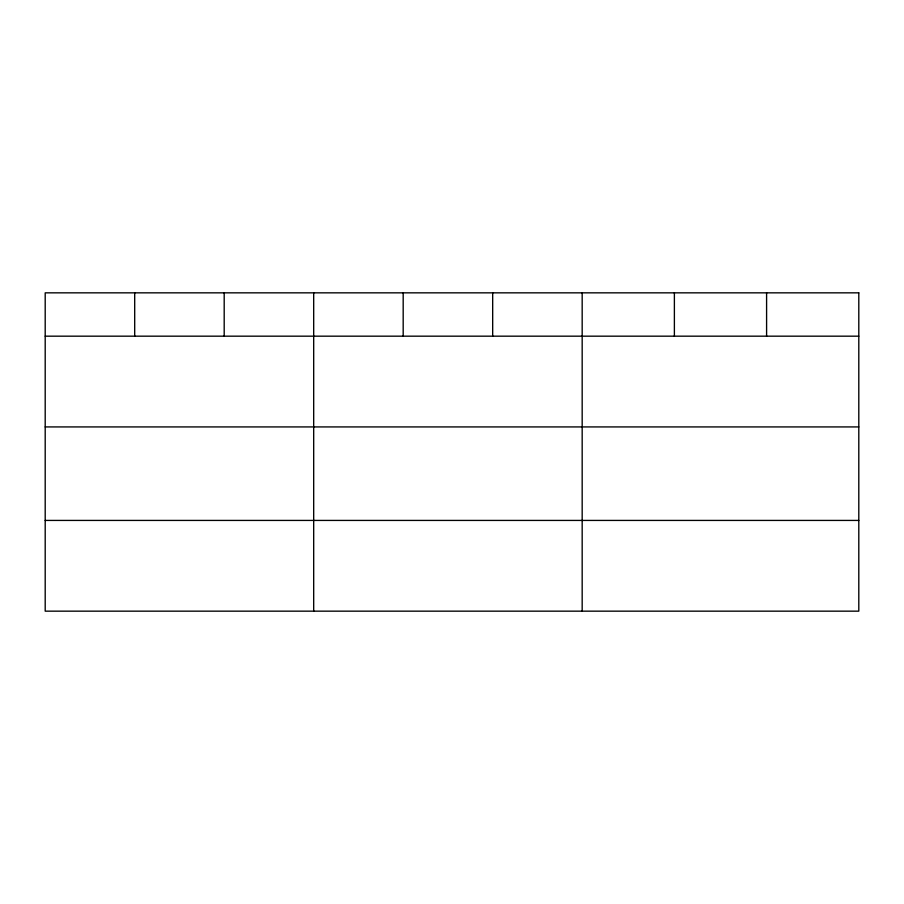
<?xml version="1.0" encoding="UTF-8"?>
<svg xmlns="http://www.w3.org/2000/svg" width="904" height="904" viewBox="0 0 904 904"><rect width="100%" height="100%" fill="white"/><g stroke="black" fill="none" stroke-linecap="round" stroke-linejoin="round"><path stroke-width="1.36" d="M45.2 336.175L858.8 336.175M45.2 426.925L858.8 426.925M45.2 520.421L858.8 520.421M766.592 292.839L766.592 336.175M674.384 292.839L674.384 336.175M582.176 292.839L582.176 611.16M492.68 292.839L492.68 336.175M403.184 292.839L403.184 336.175M313.688 292.839L313.688 611.16M224.192 292.839L224.192 336.175M134.696 292.839L134.696 336.175M858.8 292.839L45.2 292.839L45.2 611.16L858.8 611.16L858.8 292.839"/></g></svg>
